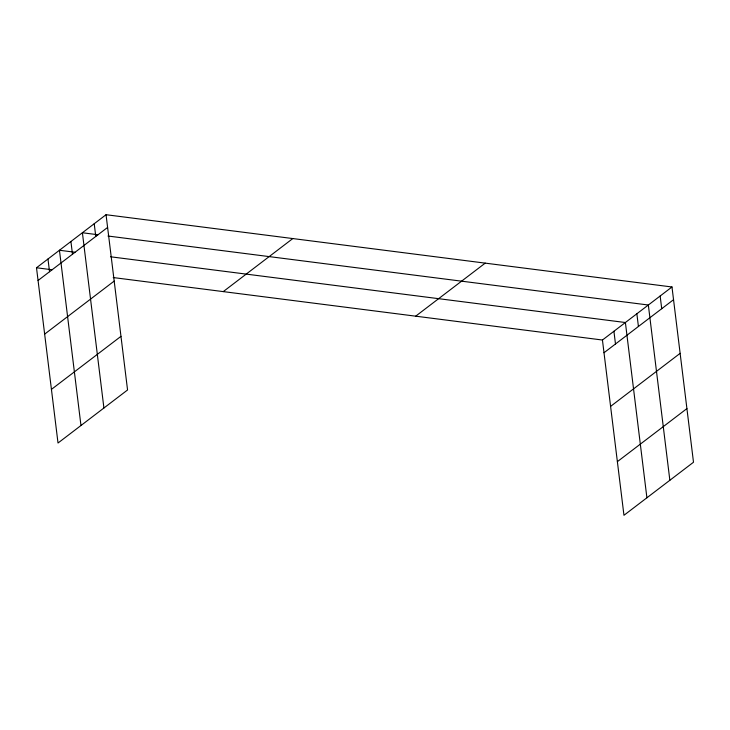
<?xml version="1.0" encoding="UTF-8"?>
<svg xmlns="http://www.w3.org/2000/svg" width="730" height="730" viewBox="0 0 730 730"><rect width="100%" height="100%" fill="white"/><g stroke="black" fill="none" stroke-linecap="round" stroke-linejoin="round"><path stroke-width="1.09" d="M106.042 214.711L127.558 389.975L58.017 443.019L36.5 267.764L106.042 214.711L671.983 286.981L693.5 462.236L623.958 515.289L602.442 340.025L671.983 286.981M38.06 280.484L107.602 227.431M44.649 334.121L114.19 281.077M51.438 389.382L120.97 336.338M223.261 291.608L292.803 238.564M415.68 316.181L485.222 263.129M604.002 352.745L673.544 299.692M610.59 406.382L680.132 353.338M617.379 461.643L686.912 408.599M97.957 234.741L82.399 232.751L103.915 408.006M107.967 236.018L648.34 305.012L669.857 480.276M75.008 252.242L59.449 250.262L80.966 425.517M110.586 256.787L625.391 322.523L646.908 497.778M36.5 267.764L52.067 269.753M113.205 277.555L602.442 340.025M660.157 295.997L661.718 308.717M636.861 313.763L638.421 326.483M613.921 331.274L615.481 343.994M94.216 223.736L95.776 236.456M70.919 241.502L72.48 254.223M47.97 259.013L49.54 271.733"/></g></svg>
